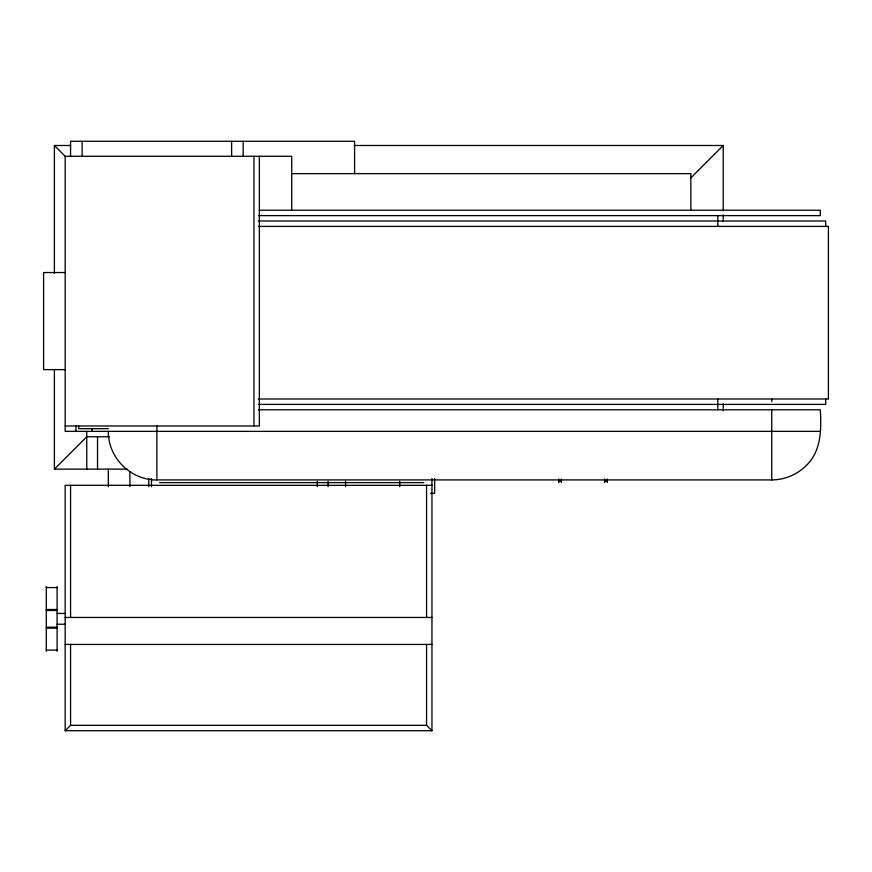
<?xml version="1.0" encoding="UTF-8"?>
<svg xmlns="http://www.w3.org/2000/svg" width="872" height="872" viewBox="0 0 872 872"><rect width="100%" height="100%" fill="white"/><g stroke="black" fill="none" stroke-linecap="round" stroke-linejoin="round"><path stroke-width="1.31" d="M258.385 409.796L820.312 409.796C821.479 429.079 821.337 451.413 806.088 465.692C797.052 474.673 784.506 479.862 771.764 479.916L151.477 479.916M127.203 469.125L54.391 469.125L86.753 436.763L109.676 436.763M431.956 485.312L65.171 485.312L65.171 730.725L70.567 725.33L426.561 725.33L431.956 730.725L431.956 478.565M690.853 177.855L723.226 145.493L723.226 210.762M54.391 273.317L54.391 145.493L70.73 145.493M354.065 145.493L723.226 145.493M291.466 173.637L690.853 173.637L690.853 210.228M259.355 210.228L820.312 210.228L820.312 215.613L258.385 215.613M258.385 221.008L825.708 221.008L825.708 226.404M258.385 226.404L828.4 226.404L828.4 399.005L258.385 399.005M65.171 272.544L43.6 272.544L43.6 369.63L65.171 369.63M258.385 404.401L825.708 404.401L825.708 399.005M65.171 425.972L259.355 425.972L259.355 156.284M108.324 428.675L78.654 428.675L78.654 425.961M820.312 431.368L65.171 431.368L65.171 156.284L291.717 156.284L291.717 210.228M558.712 481.137L561.404 481.137M604.558 481.137L607.25 481.137M159.641 482.608L423.792 482.608M430.572 493.399L434.648 493.399L434.648 478.565M46.292 587.575L57.083 587.575M46.292 609.495L57.083 609.495M46.292 610.465L57.083 610.465M57.083 613.441L65.171 613.441M65.171 617.452L431.956 617.452M57.083 624.232L65.171 624.232M46.292 627.219L57.083 627.219M46.292 628.178L57.083 628.178M65.171 644.43L431.956 644.43M46.292 650.098L57.083 650.098M65.171 730.725L431.956 730.725M150.529 479.502C129.274 476.94 111.3 458.966 108.738 437.711M54.391 145.493L65.454 156.568M771.764 399.005L771.764 401.709M771.764 409.796L771.764 479.916M723.226 214.85L723.226 221.641M723.226 403.856L723.226 410.658M717.83 215.613L717.83 226.404M717.83 399.005L717.83 409.796M607.25 478.99L607.25 482.608M604.558 478.99L604.558 482.608M561.404 478.99L561.404 482.608M558.712 478.99L558.712 482.608M426.561 485.312L426.561 617.452M426.561 644.43L426.561 725.33M399.758 481.268L399.758 486.652M354.588 173.637L354.588 141.275L70.567 141.275L70.567 156.11M345.563 481.268L345.563 486.652M328.079 481.268L328.079 486.652M317.288 481.268L317.288 486.652M253.959 156.284L253.959 425.972M243.168 141.275L243.168 156.153M231.614 141.275L231.614 156.153M156.873 425.972L156.873 479.916M151.477 478.565L151.477 486.652M148.774 478.565L148.774 486.652M129.906 471.828L129.906 486.652M108.324 431.368L108.324 436.763M108.324 469.125L108.324 486.652M97.533 436.763L97.533 469.125M92.149 428.675L92.149 431.368M86.753 431.346L86.753 469.125M82.132 141.275L82.132 156.153M75.962 425.939L75.962 431.368M70.567 485.312L70.567 617.452M70.567 644.43L70.567 725.33M57.083 586.475L57.083 651.199M54.391 369.859L54.391 469.125M46.292 586.475L46.292 651.199"/></g></svg>
